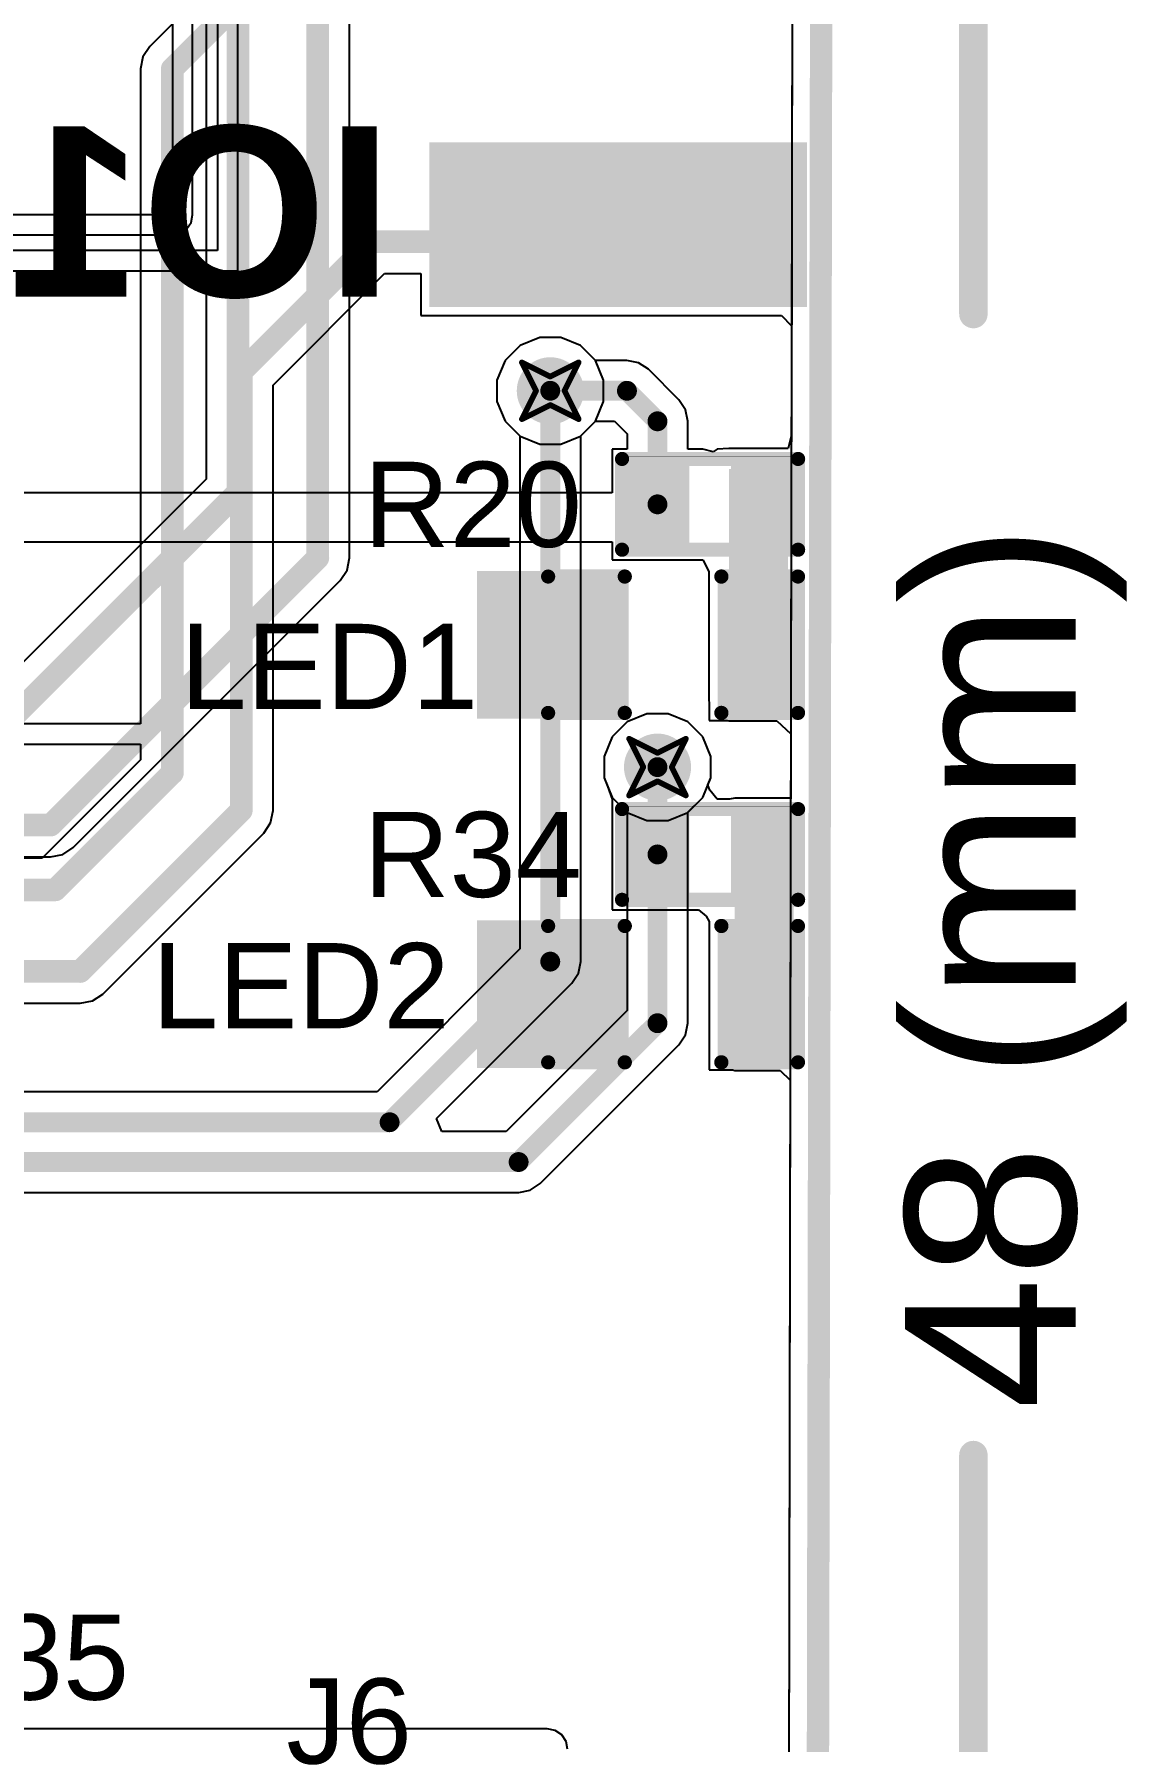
# Model space of a CAD drawing. Header units: inches. Extents: x -3 to 289, y -11 to 89.
# Drawn here: x 118.01 to 127.79, y 8.44 to 23.72 of the extents above; entities that cross this region are included whole.
import ezdxf

# ---------------------------------------------------------------- set-up
doc = ezdxf.new("R2010")
doc.units = ezdxf.units.IN
for name, color, linetype in [('Board Cutout', 216, 'Continuous'), ('Bottom Layer', 5, 'Continuous'), ('Bottom Overlay', 54, 'Continuous'), ('Bottom Paste', 16, 'Continuous'), ('Bottom Solder', 6, 'Continuous'), ('Dimension', 6, 'Continuous'), ('Drill Drawing', 1, 'Continuous'), ('Layer 1', 16, 'Continuous'), ('Layer 2', 76, 'Continuous'), ('Top Layer', 1, 'Continuous'), ('Top Overlay', 2, 'Continuous'), ('Top Paste', 8, 'Continuous'), ('Top Solder', 216, 'Continuous'), ('Via Holes', 16, 'Continuous')]:
    doc.layers.add(name, color=color, linetype=linetype)
doc.styles.add('Arial', font='', dxfattribs={"height": 0.2})
doc.styles.add('Arial_Bold', font='', dxfattribs={"height": 0.2})
doc.styles.get('Arial').set_extended_font_data('Arial')
doc.styles.get('Arial_Bold').set_extended_font_data('Arial', bold=True)

# ---------------------------------------------------------------- blocks, each defined once
blk = doc.blocks.new('R___0402_36')
at = {"layer": 'Top Layer'}
for points in [[(-0.699, -0.318), (-0.699, 0.318), (-0.241, 0.318), (-0.241, -0.318)], [(0.241, -0.318), (0.241, 0.318), (0.699, 0.318), (0.699, -0.318)]]:
    blk.add_hatch(color=1, dxfattribs=at).paths.add_polyline_path(points)
at = {"layer": 'Top Paste'}
for points in [[(-0.699, -0.318), (-0.699, 0.318), (-0.241, 0.318), (-0.241, -0.318)], [(0.241, -0.318), (0.241, 0.318), (0.699, 0.318), (0.699, -0.318)]]:
    blk.add_hatch(color=8, dxfattribs=at).paths.add_polyline_path(points)
at = {"layer": 'Top Solder'}
for points in [[(-0.754, -0.373), (-0.754, 0.373), (-0.186, 0.373), (-0.186, -0.373)], [(0.186, -0.373), (0.186, 0.373), (0.754, 0.373), (0.754, -0.373)]]:
    blk.add_hatch(color=216, dxfattribs=at).paths.add_polyline_path(points)
at = {"layer": 'Top Overlay'}
for points in [[(0.787, 0.406, 0.127, 0.127, 0), (-0.787, 0.406, 0.127, 0.127, 0)], [(-0.787, 0.406, 0.127, 0.127, 0), (-0.787, -0.406, 0.127, 0.127, 0)], [(0.787, 0.406, 0.127, 0.127, 0), (0.787, -0.406, 0.127, 0.127, 0)], [(0.787, -0.406, 0.127, 0.127, 0), (-0.787, -0.406, 0.127, 0.127, 0)], [(0.813, -0.432, 0.00323, 0.00323, 0), (-0.813, -0.432, 0.00323, 0.00323, 0)]]:
    blk.add_lwpolyline(points, format="xyseb", dxfattribs=at)
for points in [[(-0.819, 0.406, 0.0635, 0.0635, 1), (-0.756, 0.406, 0.0635, 0.0635, 1)], [(-0.819, 0.406, 0.0635, 0.0635, 1), (-0.756, 0.406, 0.0635, 0.0635, 1)], [(0.756, 0.406, 0.0635, 0.0635, 1), (0.819, 0.406, 0.0635, 0.0635, 1)], [(0.756, 0.406, 0.0635, 0.0635, 1), (0.819, 0.406, 0.0635, 0.0635, 1)], [(-0.819, -0.406, 0.0635, 0.0635, 1), (-0.756, -0.406, 0.0635, 0.0635, 1)], [(-0.819, -0.406, 0.0635, 0.0635, 1), (-0.756, -0.406, 0.0635, 0.0635, 1)], [(-0.814, -0.432, 0.00161, 0.00161, 1), (-0.812, -0.432, 0.00161, 0.00161, 1)], [(0.756, -0.406, 0.0635, 0.0635, 1), (0.819, -0.406, 0.0635, 0.0635, 1)], [(0.756, -0.406, 0.0635, 0.0635, 1), (0.819, -0.406, 0.0635, 0.0635, 1)], [(0.812, -0.432, 0.00161, 0.00161, 1), (0.814, -0.432, 0.00161, 0.00161, 1)]]:
    blk.add_lwpolyline(points, format="xyseb", close=True, dxfattribs=at)
blk = doc.blocks.new('R___0402_48')
at = {"layer": 'Top Layer'}
for points in [[(-0.699, -0.318), (-0.699, 0.318), (-0.241, 0.318), (-0.241, -0.318)], [(0.241, -0.318), (0.241, 0.318), (0.699, 0.318), (0.699, -0.318)]]:
    blk.add_hatch(color=1, dxfattribs=at).paths.add_polyline_path(points)
at = {"layer": 'Top Paste'}
for points in [[(-0.699, -0.318), (-0.699, 0.318), (-0.241, 0.318), (-0.241, -0.318)], [(0.241, -0.318), (0.241, 0.318), (0.699, 0.318), (0.699, -0.318)]]:
    blk.add_hatch(color=8, dxfattribs=at).paths.add_polyline_path(points)
at = {"layer": 'Top Solder'}
for points in [[(-0.754, -0.373), (-0.754, 0.373), (-0.186, 0.373), (-0.186, -0.373)], [(0.186, -0.373), (0.186, 0.373), (0.754, 0.373), (0.754, -0.373)]]:
    blk.add_hatch(color=216, dxfattribs=at).paths.add_polyline_path(points)
at = {"layer": 'Top Overlay'}
for points in [[(0.787, 0.406, 0.127, 0.127, 0), (-0.787, 0.406, 0.127, 0.127, 0)], [(-0.787, 0.406, 0.127, 0.127, 0), (-0.787, -0.406, 0.127, 0.127, 0)], [(0.787, 0.406, 0.127, 0.127, 0), (0.787, -0.406, 0.127, 0.127, 0)], [(0.787, -0.406, 0.127, 0.127, 0), (-0.787, -0.406, 0.127, 0.127, 0)], [(0.813, -0.432, 0.00323, 0.00323, 0), (-0.813, -0.432, 0.00323, 0.00323, 0)]]:
    blk.add_lwpolyline(points, format="xyseb", dxfattribs=at)
for points in [[(-0.819, 0.406, 0.0635, 0.0635, 1), (-0.756, 0.406, 0.0635, 0.0635, 1)], [(-0.819, 0.406, 0.0635, 0.0635, 1), (-0.756, 0.406, 0.0635, 0.0635, 1)], [(0.756, 0.406, 0.0635, 0.0635, 1), (0.819, 0.406, 0.0635, 0.0635, 1)], [(0.756, 0.406, 0.0635, 0.0635, 1), (0.819, 0.406, 0.0635, 0.0635, 1)], [(-0.819, -0.406, 0.0635, 0.0635, 1), (-0.756, -0.406, 0.0635, 0.0635, 1)], [(-0.819, -0.406, 0.0635, 0.0635, 1), (-0.756, -0.406, 0.0635, 0.0635, 1)], [(-0.814, -0.432, 0.00161, 0.00161, 1), (-0.812, -0.432, 0.00161, 0.00161, 1)], [(0.756, -0.406, 0.0635, 0.0635, 1), (0.819, -0.406, 0.0635, 0.0635, 1)], [(0.756, -0.406, 0.0635, 0.0635, 1), (0.819, -0.406, 0.0635, 0.0635, 1)], [(0.812, -0.432, 0.00161, 0.00161, 1), (0.814, -0.432, 0.00161, 0.00161, 1)]]:
    blk.add_lwpolyline(points, format="xyseb", close=True, dxfattribs=at)
blk = doc.blocks.new('LED_0603_73')
at = {"layer": 'Top Layer'}
for points in [[(-1, 0.5), (-0.5, 0.5), (-0.5, -0.5), (-1, -0.5)], [(0.5, 0.5), (1, 0.5), (1, -0.5), (0.5, -0.5)]]:
    blk.add_hatch(color=1, dxfattribs=at).paths.add_polyline_path(points)
at = {"layer": 'Top Overlay'}
blk.add_hatch(color=2, dxfattribs=at).paths.add_polyline_path([(1.118, -0.66), (1.753, -0.66), (1.753, 0.66), (1.118, 0.66)])
at = {"layer": 'Top Paste'}
for points in [[(-1, 0.5), (-0.5, 0.5), (-0.5, -0.5), (-1, -0.5)], [(0.5, 0.5), (1, 0.5), (1, -0.5), (0.5, -0.5)]]:
    blk.add_hatch(color=8, dxfattribs=at).paths.add_polyline_path(points)
at = {"layer": 'Top Solder'}
for points in [[(-1.102, 0.602), (-0.398, 0.602), (-0.398, -0.602), (-1.102, -0.602)], [(0.398, 0.602), (1.102, 0.602), (1.102, -0.602), (0.398, -0.602)]]:
    blk.add_hatch(color=216, dxfattribs=at).paths.add_polyline_path(points)
at = {"layer": 'Top Overlay'}
for points in [[(-1.118, 0.61, 0.127, 0.127, 0), (-1.118, -0.61, 0.127, 0.127, 0)], [(-0.432, 0.61, 0.127, 0.127, 0), (-1.118, 0.61, 0.127, 0.127, 0)], [(1.118, 0.61, 0.127, 0.127, 0), (0.432, 0.61, 0.127, 0.127, 0)], [(1.118, 0.61, 0.127, 0.127, 0), (1.118, -0.61, 0.127, 0.127, 0)], [(-0.432, -0.61, 0.127, 0.127, 0), (-1.118, -0.61, 0.127, 0.127, 0)], [(1.118, -0.61, 0.127, 0.127, 0), (0.432, -0.61, 0.127, 0.127, 0)]]:
    blk.add_lwpolyline(points, format="xyseb", dxfattribs=at)
for points in [[(-1.149, 0.61, 0.0635, 0.0635, 1), (-1.086, 0.61, 0.0635, 0.0635, 1)], [(-1.149, 0.61, 0.0635, 0.0635, 1), (-1.086, 0.61, 0.0635, 0.0635, 1)], [(-0.464, 0.61, 0.0635, 0.0635, 1), (-0.4, 0.61, 0.0635, 0.0635, 1)], [(0.4, 0.61, 0.0635, 0.0635, 1), (0.464, 0.61, 0.0635, 0.0635, 1)], [(1.086, 0.61, 0.0635, 0.0635, 1), (1.149, 0.61, 0.0635, 0.0635, 1)], [(1.086, 0.61, 0.0635, 0.0635, 1), (1.149, 0.61, 0.0635, 0.0635, 1)], [(-1.149, -0.61, 0.0635, 0.0635, 1), (-1.086, -0.61, 0.0635, 0.0635, 1)], [(-1.149, -0.61, 0.0635, 0.0635, 1), (-1.086, -0.61, 0.0635, 0.0635, 1)], [(-0.464, -0.61, 0.0635, 0.0635, 1), (-0.4, -0.61, 0.0635, 0.0635, 1)], [(0.4, -0.61, 0.0635, 0.0635, 1), (0.464, -0.61, 0.0635, 0.0635, 1)], [(1.086, -0.61, 0.0635, 0.0635, 1), (1.149, -0.61, 0.0635, 0.0635, 1)], [(1.086, -0.61, 0.0635, 0.0635, 1), (1.149, -0.61, 0.0635, 0.0635, 1)]]:
    blk.add_lwpolyline(points, format="xyseb", close=True, dxfattribs=at)
blk = doc.blocks.new('LED_0603_74')
at = {"layer": 'Top Layer'}
for points in [[(-1, 0.5), (-0.5, 0.5), (-0.5, -0.5), (-1, -0.5)], [(0.5, 0.5), (1, 0.5), (1, -0.5), (0.5, -0.5)]]:
    blk.add_hatch(color=1, dxfattribs=at).paths.add_polyline_path(points)
at = {"layer": 'Top Overlay'}
blk.add_hatch(color=2, dxfattribs=at).paths.add_polyline_path([(1.118, -0.66), (1.753, -0.66), (1.753, 0.66), (1.118, 0.66)])
at = {"layer": 'Top Paste'}
for points in [[(-1, 0.5), (-0.5, 0.5), (-0.5, -0.5), (-1, -0.5)], [(0.5, 0.5), (1, 0.5), (1, -0.5), (0.5, -0.5)]]:
    blk.add_hatch(color=8, dxfattribs=at).paths.add_polyline_path(points)
at = {"layer": 'Top Solder'}
for points in [[(-1.102, 0.602), (-0.398, 0.602), (-0.398, -0.602), (-1.102, -0.602)], [(0.398, 0.602), (1.102, 0.602), (1.102, -0.602), (0.398, -0.602)]]:
    blk.add_hatch(color=216, dxfattribs=at).paths.add_polyline_path(points)
at = {"layer": 'Top Overlay'}
for points in [[(-1.118, 0.61, 0.127, 0.127, 0), (-1.118, -0.61, 0.127, 0.127, 0)], [(-0.432, 0.61, 0.127, 0.127, 0), (-1.118, 0.61, 0.127, 0.127, 0)], [(1.118, 0.61, 0.127, 0.127, 0), (0.432, 0.61, 0.127, 0.127, 0)], [(1.118, 0.61, 0.127, 0.127, 0), (1.118, -0.61, 0.127, 0.127, 0)], [(-0.432, -0.61, 0.127, 0.127, 0), (-1.118, -0.61, 0.127, 0.127, 0)], [(1.118, -0.61, 0.127, 0.127, 0), (0.432, -0.61, 0.127, 0.127, 0)]]:
    blk.add_lwpolyline(points, format="xyseb", dxfattribs=at)
for points in [[(-1.149, 0.61, 0.0635, 0.0635, 1), (-1.086, 0.61, 0.0635, 0.0635, 1)], [(-1.149, 0.61, 0.0635, 0.0635, 1), (-1.086, 0.61, 0.0635, 0.0635, 1)], [(-0.464, 0.61, 0.0635, 0.0635, 1), (-0.4, 0.61, 0.0635, 0.0635, 1)], [(0.4, 0.61, 0.0635, 0.0635, 1), (0.464, 0.61, 0.0635, 0.0635, 1)], [(1.086, 0.61, 0.0635, 0.0635, 1), (1.149, 0.61, 0.0635, 0.0635, 1)], [(1.086, 0.61, 0.0635, 0.0635, 1), (1.149, 0.61, 0.0635, 0.0635, 1)], [(-1.149, -0.61, 0.0635, 0.0635, 1), (-1.086, -0.61, 0.0635, 0.0635, 1)], [(-1.149, -0.61, 0.0635, 0.0635, 1), (-1.086, -0.61, 0.0635, 0.0635, 1)], [(-0.464, -0.61, 0.0635, 0.0635, 1), (-0.4, -0.61, 0.0635, 0.0635, 1)], [(0.4, -0.61, 0.0635, 0.0635, 1), (0.464, -0.61, 0.0635, 0.0635, 1)], [(1.086, -0.61, 0.0635, 0.0635, 1), (1.149, -0.61, 0.0635, 0.0635, 1)], [(1.086, -0.61, 0.0635, 0.0635, 1), (1.149, -0.61, 0.0635, 0.0635, 1)]]:
    blk.add_lwpolyline(points, format="xyseb", close=True, dxfattribs=at)
blk = doc.blocks.new('TSM_106_X_SH_BOARDEDGE_B_88')
at = {"layer": 'Bottom Layer'}
for points in [[(-6.985, 1.5875), (-5.715, 1.5875), (-5.715, -1.5875), (-6.985, -1.5875)], [(-4.445, 1.5875), (-3.175, 1.5875), (-3.175, -1.5875), (-4.445, -1.5875)], [(-1.905, 1.5875), (-0.635, 1.5875), (-0.635, -1.5875), (-1.905, -1.5875)], [(0.635, 1.5875), (1.905, 1.5875), (1.905, -1.5875), (0.635, -1.5875)], [(3.175, 1.5875), (4.445, 1.5875), (4.445, -1.5875), (3.175, -1.5875)], [(5.715, 1.5875), (6.985, 1.5875), (6.985, -1.5875), (5.715, -1.5875)]]:
    blk.add_hatch(color=5, dxfattribs=at).paths.add_polyline_path(points)
at = {"layer": 'Bottom Paste'}
for points in [[(-6.985, 1.5875), (-5.715, 1.5875), (-5.715, -1.5875), (-6.985, -1.5875)], [(-4.445, 1.5875), (-3.175, 1.5875), (-3.175, -1.5875), (-4.445, -1.5875)], [(-1.905, 1.5875), (-0.635, 1.5875), (-0.635, -1.5875), (-1.905, -1.5875)], [(0.635, 1.5875), (1.905, 1.5875), (1.905, -1.5875), (0.635, -1.5875)], [(3.175, 1.5875), (4.445, 1.5875), (4.445, -1.5875), (3.175, -1.5875)], [(5.715, 1.5875), (6.985, 1.5875), (6.985, -1.5875), (5.715, -1.5875)]]:
    blk.add_hatch(color=16, dxfattribs=at).paths.add_polyline_path(points)
at = {"layer": 'Bottom Solder'}
for points in [[(-7.0866, 1.6891), (-5.6134, 1.6891), (-5.6134, -1.6891), (-7.0866, -1.6891)], [(-4.5466, 1.6891), (-3.0734, 1.6891), (-3.0734, -1.6891), (-4.5466, -1.6891)], [(-2.0066, 1.6891), (-0.5334, 1.6891), (-0.5334, -1.6891), (-2.0066, -1.6891)], [(0.5334, 1.6891), (2.0066, 1.6891), (2.0066, -1.6891), (0.5334, -1.6891)], [(3.0734, 1.6891), (4.5466, 1.6891), (4.5466, -1.6891), (3.0734, -1.6891)], [(5.6134, 1.6891), (7.0866, 1.6891), (7.0866, -1.6891), (5.6134, -1.6891)]]:
    blk.add_hatch(color=6, dxfattribs=at).paths.add_polyline_path(points)

msp = doc.modelspace()

# ---------------------------------------------------------------- hatches: boundary and pattern name
at = {"layer": 'Bottom Layer'}
h = msp.add_hatch(color=5, dxfattribs=at)
edge = h.paths.add_edge_path()
edge.add_arc((122.629, 20.531), 0.3, 0, 360)
h = msp.add_hatch(color=5, dxfattribs=at)
edge = h.paths.add_edge_path()
edge.add_arc((123.588, 17.164), 0.3, 0, 360)
at = {"layer": 'Layer 1'}
h = msp.add_hatch(color=16, dxfattribs=at)
edge = h.paths.add_edge_path()
edge.add_arc((122.629, 20.531), 0.3, 0, 360)
h = msp.add_hatch(color=16, dxfattribs=at)
edge = h.paths.add_edge_path()
edge.add_arc((123.588, 17.164), 0.3, 0, 360)
at = {"layer": 'Layer 2'}
h = msp.add_hatch(color=76, dxfattribs=at)
edge = h.paths.add_edge_path()
edge.add_arc((122.629, 20.531), 0.3, 0, 360)
h = msp.add_hatch(color=76, dxfattribs=at)
edge = h.paths.add_edge_path()
edge.add_arc((123.588, 17.164), 0.3, 0, 360)
at = {"layer": 'Top Layer'}
h = msp.add_hatch(color=1, dxfattribs=at)
edge = h.paths.add_edge_path()
edge.add_arc((122.629, 20.531), 0.3, 0, 360)
for points in [[(124.227, 17.759), (124.756, 17.759), (124.756, 19.832), (124.227, 19.832)], [(124.278, 14.633), (124.806, 14.633), (124.806, 16.706), (124.278, 16.706)]]:
    msp.add_hatch(color=1, dxfattribs=at).paths.add_polyline_path(points)
h = msp.add_hatch(color=1, dxfattribs=at)
edge = h.paths.add_edge_path()
edge.add_arc((123.588, 17.164), 0.3, 0, 360)
at = {"layer": 'Via Holes'}
h = msp.add_hatch(color=7, dxfattribs=at)
edge = h.paths.add_edge_path()
edge.add_arc((122.629, 20.531), 0.15, 0, 360)
h = msp.add_hatch(color=7, dxfattribs=at)
edge = h.paths.add_edge_path()
edge.add_arc((123.588, 17.164), 0.15, 0, 360)

# ---------------------------------------------------------------- linework, layer by layer
at = {"layer": 'Board Cutout'}
msp.add_lwpolyline([(124.998, -5.53, 0.2, 0.2, 0), (125.078, 38.57, 0.2, 0.2, 0)], format="xyseb", dxfattribs=at)
at = {"layer": 'Bottom Layer'}
for p, q in [((120.192, 24.758), (119.047, 23.612)), ((119.047, 23.612), (118.985, 23.52)), ((118.985, 23.52), (118.963, 23.411)), ((118.963, 23.411), (118.963, 23.411)), ((118.963, 23.411), (118.963, 17.551)), ((120.149, 20.582), (121.146, 21.579)), ((121.146, 21.579), (121.472, 21.579)), ((121.472, 21.579), (121.472, 21.203)), ((121.472, 21.203), (124.697, 21.203)), ((124.697, 21.203), (124.787, 21.113)), ((124.787, 21.113), (124.739, -5.528)), ((122.358, 20.936), (122.224, 20.802)), ((122.534, 21.009), (122.358, 20.936)), ((122.724, 21.009), (122.534, 21.009)), ((122.899, 20.936), (122.724, 21.009)), ((123.034, 20.802), (122.899, 20.936)), ((122.224, 20.802), (122.151, 20.626)), ((123.106, 20.626), (123.034, 20.802)), ((122.151, 20.626), (122.151, 20.436)), ((123.106, 20.436), (123.106, 20.626)), ((120.149, 16.776), (120.149, 20.582)), ((122.151, 20.436), (122.224, 20.26)), ((123.034, 20.26), (123.106, 20.436)), ((122.224, 20.26), (122.357, 20.127)), ((122.901, 20.127), (123.034, 20.26)), ((122.357, 20.127), (122.357, 15.537)), ((122.901, 15.424), (122.901, 20.127)), ((123.493, 17.642), (123.317, 17.569)), ((123.683, 17.642), (123.493, 17.642)), ((123.858, 17.569), (123.683, 17.642)), ((118.963, 17.551), (114.52, 17.551)), ((123.183, 17.434), (123.11, 17.259)), ((123.317, 17.569), (123.183, 17.434)), ((123.993, 17.434), (123.858, 17.569)), ((124.066, 17.259), (123.993, 17.434)), ((114.573, 17.37), (118.963, 17.37)), ((118.963, 17.37), (118.963, 17.23)), ((118.963, 17.23), (118.084, 16.351)), ((123.11, 17.259), (123.11, 17.069)), ((124.066, 17.069), (124.066, 17.259)), ((123.11, 17.069), (123.183, 16.893)), ((123.993, 16.893), (124.066, 17.069)), ((123.183, 16.893), (123.316, 16.76)), ((123.86, 16.76), (123.993, 16.893)), ((120.065, 16.574), (120.127, 16.667)), ((120.127, 16.667), (120.149, 16.776)), ((120.149, 16.776), (120.149, 16.776)), ((123.316, 16.76), (123.316, 14.986)), ((123.86, 14.873), (123.86, 16.76)), ((118.626, 15.134), (120.065, 16.574)), ((120.065, 16.574), (120.065, 16.574)), ((118.084, 16.351), (114.617, 16.351)), ((122.357, 15.537), (121.079, 14.259)), ((122.821, 15.232), (122.88, 15.32)), ((122.88, 15.32), (122.901, 15.424)), ((122.901, 15.424), (122.901, 15.424)), ((118.533, 15.073), (118.626, 15.134)), ((121.61, 14.021), (122.821, 15.232)), ((114.646, 15.051), (118.424, 15.051)), ((118.424, 15.051), (118.533, 15.073)), ((118.424, 15.051), (118.424, 15.051)), ((123.316, 14.986), (122.233, 13.903)), ((123.839, 14.769), (123.86, 14.873)), ((122.538, 13.439), (123.78, 14.681)), ((123.78, 14.681), (123.839, 14.769)), ((121.079, 14.259), (107.071, 14.259)), ((121.658, 13.903), (121.61, 14.021)), ((122.233, 13.903), (121.658, 13.903)), ((106.097, 13.359), (122.346, 13.359)), ((122.346, 13.359), (122.45, 13.38)), ((122.45, 13.38), (122.538, 13.439))]:
    msp.add_line(p, q, dxfattribs=at)
for points in [[(119.248, 23.411, 0.203, 0.203, 0), (120.393, 24.556, 0.203, 0.203, 0)], [(119.248, 17.112, 0.203, 0.203, 0), (119.248, 23.411, 0.203, 0.203, 0)], [(123.237, 21.864, 0.203, 0.203, 0), (123.237, 22.016, 0.203, 0.203, 0)], [(119.864, 20.7, 0.203, 0.203, 0), (121.028, 21.864, 0.203, 0.203, 0)], [(121.028, 21.864, 0.203, 0.203, 0), (123.237, 21.864, 0.203, 0.203, 0)], [(119.864, 16.776, 0.203, 0.203, 0), (119.864, 20.7, 0.203, 0.203, 0)], [(122.629, 15.424, 0.178, 0.178, 0), (122.629, 20.531, 0.178, 0.178, 0)], [(118.202, 16.066, 0.203, 0.203, 0), (119.248, 17.112, 0.203, 0.203, 0)], [(123.588, 14.873, 0.178, 0.178, 0), (123.588, 17.164, 0.178, 0.178, 0)], [(118.424, 15.336, 0.203, 0.203, 0), (119.864, 16.776, 0.203, 0.203, 0)], [(114.227, 16.066, 0.203, 0.203, 0), (118.202, 16.066, 0.203, 0.203, 0)], [(114.274, 15.336, 0.203, 0.203, 0), (118.424, 15.336, 0.203, 0.203, 0)], [(121.192, 13.987, 0.178, 0.178, 0), (122.629, 15.424, 0.178, 0.178, 0)], [(122.346, 13.631, 0.178, 0.178, 0), (123.588, 14.873, 0.178, 0.178, 0)], [(106.958, 13.987, 0.178, 0.178, 0), (121.192, 13.987, 0.178, 0.178, 0)], [(106.097, 13.631, 0.178, 0.178, 0), (122.346, 13.631, 0.178, 0.178, 0)]]:
    msp.add_lwpolyline(points, format="xyseb", dxfattribs=at)
for points in [[(119.197, 23.411, 0.102, 0.102, 1), (119.299, 23.411, 0.102, 0.102, 1)], [(119.197, 23.411, 0.102, 0.102, 1), (119.299, 23.411, 0.102, 0.102, 1)], [(123.187, 22.016, 0.102, 0.102, 1), (123.288, 22.016, 0.102, 0.102, 1)], [(120.977, 21.864, 0.102, 0.102, 1), (121.078, 21.864, 0.102, 0.102, 1)], [(120.977, 21.864, 0.102, 0.102, 1), (121.078, 21.864, 0.102, 0.102, 1)], [(123.187, 21.864, 0.102, 0.102, 1), (123.288, 21.864, 0.102, 0.102, 1)], [(123.187, 21.864, 0.102, 0.102, 1), (123.288, 21.864, 0.102, 0.102, 1)], [(119.813, 20.7, 0.102, 0.102, 1), (119.915, 20.7, 0.102, 0.102, 1)], [(119.813, 20.7, 0.102, 0.102, 1), (119.915, 20.7, 0.102, 0.102, 1)], [(122.584, 20.531, 0.0889, 0.0889, 1), (122.673, 20.531, 0.0889, 0.0889, 1)], [(119.197, 17.112, 0.102, 0.102, 1), (119.299, 17.112, 0.102, 0.102, 1)], [(119.197, 17.112, 0.102, 0.102, 1), (119.299, 17.112, 0.102, 0.102, 1)], [(123.543, 17.164, 0.0889, 0.0889, 1), (123.632, 17.164, 0.0889, 0.0889, 1)], [(119.813, 16.776, 0.102, 0.102, 1), (119.915, 16.776, 0.102, 0.102, 1)], [(119.813, 16.776, 0.102, 0.102, 1), (119.915, 16.776, 0.102, 0.102, 1)], [(118.151, 16.066, 0.102, 0.102, 1), (118.252, 16.066, 0.102, 0.102, 1)], [(118.151, 16.066, 0.102, 0.102, 1), (118.252, 16.066, 0.102, 0.102, 1)], [(118.373, 15.336, 0.102, 0.102, 1), (118.475, 15.336, 0.102, 0.102, 1)], [(118.373, 15.336, 0.102, 0.102, 1), (118.475, 15.336, 0.102, 0.102, 1)], [(122.584, 15.424, 0.0889, 0.0889, 1), (122.673, 15.424, 0.0889, 0.0889, 1)], [(122.584, 15.424, 0.0889, 0.0889, 1), (122.673, 15.424, 0.0889, 0.0889, 1)], [(123.543, 14.873, 0.0889, 0.0889, 1), (123.632, 14.873, 0.0889, 0.0889, 1)], [(123.543, 14.873, 0.0889, 0.0889, 1), (123.632, 14.873, 0.0889, 0.0889, 1)], [(121.147, 13.987, 0.0889, 0.0889, 1), (121.236, 13.987, 0.0889, 0.0889, 1)], [(121.147, 13.987, 0.0889, 0.0889, 1), (121.236, 13.987, 0.0889, 0.0889, 1)], [(122.301, 13.631, 0.0889, 0.0889, 1), (122.39, 13.631, 0.0889, 0.0889, 1)], [(122.301, 13.631, 0.0889, 0.0889, 1), (122.39, 13.631, 0.0889, 0.0889, 1)]]:
    msp.add_lwpolyline(points, format="xyseb", close=True, dxfattribs=at)
at = {"layer": 'Dimension'}
for points in [[(126.413, 21.217, 0.254, 0.254, 0), (126.413, 40.52, 0.254, 0.254, 0)], [(126.413, -7.48, 0.254, 0.254, 0), (126.413, 11.01, 0.254, 0.254, 0)]]:
    msp.add_lwpolyline(points, format="xyseb", dxfattribs=at)
for points in [[(126.35, 21.217, 0.127, 0.127, 1), (126.477, 21.217, 0.127, 0.127, 1)], [(126.35, 11.01, 0.127, 0.127, 1), (126.477, 11.01, 0.127, 0.127, 1)]]:
    msp.add_lwpolyline(points, format="xyseb", close=True, dxfattribs=at)
at = {"layer": 'Drill Drawing'}
for points in [[(122.375, 20.785, 0.0508, 0.0508, 0), (122.629, 20.658, 0.0508, 0.0508, 0)], [(122.375, 20.785, 0.0508, 0.0508, 0), (122.502, 20.531, 0.0508, 0.0508, 0)], [(122.629, 20.658, 0.0508, 0.0508, 0), (122.883, 20.785, 0.0508, 0.0508, 0)], [(122.756, 20.531, 0.0508, 0.0508, 0), (122.883, 20.785, 0.0508, 0.0508, 0)], [(122.375, 20.277, 0.0508, 0.0508, 0), (122.502, 20.531, 0.0508, 0.0508, 0)], [(122.756, 20.531, 0.0508, 0.0508, 0), (122.883, 20.277, 0.0508, 0.0508, 0)], [(122.375, 20.277, 0.0508, 0.0508, 0), (122.629, 20.404, 0.0508, 0.0508, 0)], [(122.629, 20.404, 0.0508, 0.0508, 0), (122.883, 20.277, 0.0508, 0.0508, 0)], [(123.334, 17.418, 0.0508, 0.0508, 0), (123.588, 17.291, 0.0508, 0.0508, 0)], [(123.334, 17.418, 0.0508, 0.0508, 0), (123.461, 17.164, 0.0508, 0.0508, 0)], [(123.588, 17.291, 0.0508, 0.0508, 0), (123.842, 17.418, 0.0508, 0.0508, 0)], [(123.715, 17.164, 0.0508, 0.0508, 0), (123.842, 17.418, 0.0508, 0.0508, 0)], [(123.334, 16.91, 0.0508, 0.0508, 0), (123.461, 17.164, 0.0508, 0.0508, 0)], [(123.715, 17.164, 0.0508, 0.0508, 0), (123.842, 16.91, 0.0508, 0.0508, 0)], [(123.334, 16.91, 0.0508, 0.0508, 0), (123.588, 17.037, 0.0508, 0.0508, 0)], [(123.588, 17.037, 0.0508, 0.0508, 0), (123.842, 16.91, 0.0508, 0.0508, 0)]]:
    msp.add_lwpolyline(points, format="xyseb", dxfattribs=at)
for points in [[(122.362, 20.785, 0.0254, 0.0254, 1), (122.387, 20.785, 0.0254, 0.0254, 1)], [(122.362, 20.785, 0.0254, 0.0254, 1), (122.387, 20.785, 0.0254, 0.0254, 1)], [(122.87, 20.785, 0.0254, 0.0254, 1), (122.895, 20.785, 0.0254, 0.0254, 1)], [(122.87, 20.785, 0.0254, 0.0254, 1), (122.895, 20.785, 0.0254, 0.0254, 1)], [(122.616, 20.658, 0.0254, 0.0254, 1), (122.641, 20.658, 0.0254, 0.0254, 1)], [(122.616, 20.658, 0.0254, 0.0254, 1), (122.641, 20.658, 0.0254, 0.0254, 1)], [(122.489, 20.531, 0.0254, 0.0254, 1), (122.514, 20.531, 0.0254, 0.0254, 1)], [(122.489, 20.531, 0.0254, 0.0254, 1), (122.514, 20.531, 0.0254, 0.0254, 1)], [(122.743, 20.531, 0.0254, 0.0254, 1), (122.768, 20.531, 0.0254, 0.0254, 1)], [(122.743, 20.531, 0.0254, 0.0254, 1), (122.768, 20.531, 0.0254, 0.0254, 1)], [(122.616, 20.404, 0.0254, 0.0254, 1), (122.641, 20.404, 0.0254, 0.0254, 1)], [(122.616, 20.404, 0.0254, 0.0254, 1), (122.641, 20.404, 0.0254, 0.0254, 1)], [(122.362, 20.277, 0.0254, 0.0254, 1), (122.387, 20.277, 0.0254, 0.0254, 1)], [(122.362, 20.277, 0.0254, 0.0254, 1), (122.387, 20.277, 0.0254, 0.0254, 1)], [(122.87, 20.277, 0.0254, 0.0254, 1), (122.895, 20.277, 0.0254, 0.0254, 1)], [(122.87, 20.277, 0.0254, 0.0254, 1), (122.895, 20.277, 0.0254, 0.0254, 1)], [(123.321, 17.418, 0.0254, 0.0254, 1), (123.346, 17.418, 0.0254, 0.0254, 1)], [(123.321, 17.418, 0.0254, 0.0254, 1), (123.346, 17.418, 0.0254, 0.0254, 1)], [(123.829, 17.418, 0.0254, 0.0254, 1), (123.854, 17.418, 0.0254, 0.0254, 1)], [(123.829, 17.418, 0.0254, 0.0254, 1), (123.854, 17.418, 0.0254, 0.0254, 1)], [(123.575, 17.291, 0.0254, 0.0254, 1), (123.6, 17.291, 0.0254, 0.0254, 1)], [(123.575, 17.291, 0.0254, 0.0254, 1), (123.6, 17.291, 0.0254, 0.0254, 1)], [(123.448, 17.164, 0.0254, 0.0254, 1), (123.473, 17.164, 0.0254, 0.0254, 1)], [(123.448, 17.164, 0.0254, 0.0254, 1), (123.473, 17.164, 0.0254, 0.0254, 1)], [(123.702, 17.164, 0.0254, 0.0254, 1), (123.727, 17.164, 0.0254, 0.0254, 1)], [(123.702, 17.164, 0.0254, 0.0254, 1), (123.727, 17.164, 0.0254, 0.0254, 1)], [(123.575, 17.037, 0.0254, 0.0254, 1), (123.6, 17.037, 0.0254, 0.0254, 1)], [(123.575, 17.037, 0.0254, 0.0254, 1), (123.6, 17.037, 0.0254, 0.0254, 1)], [(123.321, 16.91, 0.0254, 0.0254, 1), (123.346, 16.91, 0.0254, 0.0254, 1)], [(123.321, 16.91, 0.0254, 0.0254, 1), (123.346, 16.91, 0.0254, 0.0254, 1)], [(123.829, 16.91, 0.0254, 0.0254, 1), (123.854, 16.91, 0.0254, 0.0254, 1)], [(123.829, 16.91, 0.0254, 0.0254, 1), (123.854, 16.91, 0.0254, 0.0254, 1)]]:
    msp.add_lwpolyline(points, format="xyseb", close=True, dxfattribs=at)
at = {"layer": 'Layer 1'}
for p, q in [((124.814, 35.73), (124.739, -5.528)), ((120.834, 19.036), (120.834, 32.739)), ((119.55, 30.478), (119.55, 19.74)), ((122.358, 20.936), (122.224, 20.802)), ((122.534, 21.009), (122.358, 20.936)), ((122.724, 21.009), (122.534, 21.009)), ((122.899, 20.936), (122.724, 21.009)), ((123.034, 20.802), (122.899, 20.936)), ((122.224, 20.802), (122.151, 20.626)), ((123.106, 20.626), (123.034, 20.802)), ((122.151, 20.626), (122.151, 20.436)), ((123.106, 20.436), (123.106, 20.626)), ((122.151, 20.436), (122.224, 20.26)), ((123.034, 20.26), (123.106, 20.436)), ((122.224, 20.26), (122.358, 20.126)), ((122.899, 20.126), (123.034, 20.26)), ((122.358, 20.126), (122.534, 20.053)), ((122.534, 20.053), (122.724, 20.053)), ((122.724, 20.053), (122.899, 20.126)), ((119.55, 19.74), (117.423, 17.614)), ((120.812, 18.927), (120.834, 19.036)), ((120.834, 19.036), (120.834, 19.036)), ((118.36, 16.444), (120.75, 18.834)), ((120.75, 18.834), (120.812, 18.927)), ((120.75, 18.834), (120.75, 18.834)), ((123.493, 17.642), (123.317, 17.569)), ((123.683, 17.642), (123.493, 17.642)), ((123.858, 17.569), (123.683, 17.642)), ((123.183, 17.434), (123.11, 17.259)), ((123.317, 17.569), (123.183, 17.434)), ((123.993, 17.434), (123.858, 17.569)), ((124.066, 17.259), (123.993, 17.434)), ((123.11, 17.259), (123.11, 17.069)), ((124.066, 17.069), (124.066, 17.259)), ((123.11, 17.069), (123.183, 16.893)), ((123.993, 16.893), (124.066, 17.069)), ((123.183, 16.893), (123.317, 16.759)), ((123.858, 16.759), (123.993, 16.893)), ((123.317, 16.759), (123.493, 16.686)), ((123.493, 16.686), (123.683, 16.686)), ((123.683, 16.686), (123.858, 16.759)), ((114.759, 16.36), (118.159, 16.36)), ((118.159, 16.36), (118.268, 16.382)), ((118.159, 16.36), (118.159, 16.36)), ((118.268, 16.382), (118.36, 16.444))]:
    msp.add_line(p, q, dxfattribs=at)
for points in [[(120.549, 19.036, 0.203, 0.203, 0), (120.549, 33.129, 0.203, 0.203, 0)], [(119.835, 19.622, 0.203, 0.203, 0), (119.835, 30.869, 0.203, 0.203, 0)], [(117.541, 17.329, 0.203, 0.203, 0), (119.835, 19.622, 0.203, 0.203, 0)], [(118.159, 16.645, 0.203, 0.203, 0), (120.549, 19.036, 0.203, 0.203, 0)], [(109.218, 16.645, 0.203, 0.203, 0), (118.159, 16.645, 0.203, 0.203, 0)]]:
    msp.add_lwpolyline(points, format="xyseb", dxfattribs=at)
for points in [[(119.784, 19.622, 0.102, 0.102, 1), (119.885, 19.622, 0.102, 0.102, 1)], [(119.784, 19.622, 0.102, 0.102, 1), (119.885, 19.622, 0.102, 0.102, 1)], [(120.498, 19.036, 0.102, 0.102, 1), (120.6, 19.036, 0.102, 0.102, 1)], [(120.498, 19.036, 0.102, 0.102, 1), (120.6, 19.036, 0.102, 0.102, 1)], [(118.108, 16.645, 0.102, 0.102, 1), (118.209, 16.645, 0.102, 0.102, 1)], [(118.108, 16.645, 0.102, 0.102, 1), (118.209, 16.645, 0.102, 0.102, 1)]]:
    msp.add_lwpolyline(points, format="xyseb", close=True, dxfattribs=at)
at = {"layer": 'Layer 2'}
for p, q in [((124.808, 32.944), (124.739, -5.528)), ((119.248, 32.367), (119.248, 22.106)), ((119.429, 22.106), (119.429, 30.419)), ((119.653, 30.391), (119.653, 21.786)), ((119.835, 21.605), (119.835, 30.391)), ((119.248, 22.106), (109.628, 22.106)), ((119.376, 21.978), (119.416, 22.036)), ((119.416, 22.036), (119.429, 22.106)), ((109.669, 21.925), (119.248, 21.925)), ((119.248, 21.925), (119.317, 21.938)), ((119.317, 21.938), (119.376, 21.978)), ((119.653, 21.786), (117.084, 21.786)), ((117.084, 21.605), (119.835, 21.605)), ((122.358, 20.936), (122.224, 20.802)), ((122.534, 21.009), (122.358, 20.936)), ((122.724, 21.009), (122.534, 21.009)), ((122.899, 20.936), (122.724, 21.009)), ((123.034, 20.802), (122.899, 20.936)), ((122.224, 20.802), (122.151, 20.626)), ((123.106, 20.626), (123.034, 20.802)), ((122.151, 20.626), (122.151, 20.436)), ((123.106, 20.436), (123.106, 20.626)), ((122.151, 20.436), (122.224, 20.26)), ((123.034, 20.26), (123.106, 20.436)), ((122.224, 20.26), (122.358, 20.126)), ((122.899, 20.126), (123.034, 20.26)), ((122.358, 20.126), (122.534, 20.053)), ((122.534, 20.053), (122.724, 20.053)), ((122.724, 20.053), (122.899, 20.126)), ((123.493, 17.642), (123.317, 17.569)), ((123.683, 17.642), (123.493, 17.642)), ((123.858, 17.569), (123.683, 17.642)), ((123.183, 17.434), (123.11, 17.259)), ((123.317, 17.569), (123.183, 17.434)), ((123.993, 17.434), (123.858, 17.569)), ((124.066, 17.259), (123.993, 17.434)), ((123.11, 17.259), (123.11, 17.069)), ((124.066, 17.069), (124.066, 17.259)), ((123.11, 17.069), (123.183, 16.893)), ((123.993, 16.893), (124.066, 17.069)), ((123.183, 16.893), (123.317, 16.759)), ((123.858, 16.759), (123.993, 16.893)), ((123.317, 16.759), (123.493, 16.686)), ((123.493, 16.686), (123.683, 16.686)), ((123.683, 16.686), (123.858, 16.759))]:
    msp.add_line(p, q, dxfattribs=at)
at = {"layer": 'Top Layer'}
for p, q in [((124.808, 32.944), (124.785, 20.137)), ((122.358, 20.936), (122.224, 20.802)), ((122.534, 21.009), (122.358, 20.936)), ((122.724, 21.009), (122.534, 21.009)), ((122.899, 20.936), (122.724, 21.009)), ((123.032, 20.803), (122.899, 20.936)), ((122.224, 20.802), (122.151, 20.626)), ((123.314, 20.803), (123.032, 20.803)), ((123.418, 20.782), (123.314, 20.803)), ((123.507, 20.723), (123.418, 20.782)), ((122.151, 20.626), (122.151, 20.436)), ((123.78, 20.45), (123.507, 20.723)), ((122.151, 20.436), (122.224, 20.26)), ((123.839, 20.362), (123.78, 20.45)), ((123.86, 20.258), (123.839, 20.362)), ((122.224, 20.26), (122.358, 20.126)), ((122.899, 20.126), (123.032, 20.259)), ((123.032, 20.259), (123.202, 20.259)), ((123.202, 20.259), (123.316, 20.145)), ((123.86, 20.01), (123.86, 20.258)), ((122.358, 20.126), (122.534, 20.053)), ((122.534, 20.053), (122.724, 20.053)), ((122.724, 20.053), (122.899, 20.126)), ((123.316, 20.145), (123.316, 20.01)), ((124.785, 20.137), (124.756, 20.014)), ((123.316, 20.01), (123.181, 20.01)), ((123.181, 20.01), (123.181, 19.617)), ((123.994, 20.01), (123.86, 20.01)), ((124.087, 19.985), (123.994, 20.01)), ((123.994, 20.01), (123.994, 20.01)), ((124.121, 20.01), (124.087, 19.985)), ((124.227, 20.014), (124.121, 20.01)), ((124.121, 20.01), (124.121, 20.01)), ((124.756, 20.014), (124.227, 20.014)), ((123.181, 19.617), (110.365, 19.617)), ((108.565, 19.179), (123.181, 19.179)), ((123.181, 19.179), (123.181, 19.02)), ((123.181, 19.02), (123.994, 19.02)), ((123.994, 19.02), (124.046, 18.914)), ((124.046, 18.914), (124.046, 17.759)), ((124.046, 17.759), (124.05, 17.742)), ((124.05, 17.742), (124.05, 17.581)), ((123.493, 17.642), (123.317, 17.569)), ((123.683, 17.642), (123.493, 17.642)), ((123.858, 17.569), (123.683, 17.642)), ((124.05, 17.581), (124.21, 17.581)), ((124.21, 17.581), (124.227, 17.578)), ((124.227, 17.578), (124.654, 17.578)), ((124.654, 17.578), (124.779, 17.463)), ((123.183, 17.434), (123.11, 17.259)), ((123.317, 17.569), (123.183, 17.434)), ((123.993, 17.434), (123.858, 17.569)), ((124.066, 17.259), (123.993, 17.434)), ((124.779, 17.463), (124.781, 17.453)), ((124.781, 17.453), (124.78, 16.887)), ((123.11, 17.259), (123.11, 17.069)), ((124.066, 17.069), (124.066, 17.259)), ((123.11, 17.069), (123.141, 16.994)), ((123.141, 16.994), (123.181, 16.878)), ((124.039, 17.005), (124.066, 17.069)), ((124.057, 16.959), (124.039, 17.005)), ((124.122, 16.878), (124.057, 16.959)), ((123.181, 16.878), (123.181, 16.878)), ((123.181, 16.878), (123.181, 16.878)), ((123.181, 16.878), (123.181, 15.888)), ((124.129, 16.878), (124.122, 16.878)), ((124.232, 16.878), (124.129, 16.878)), ((124.278, 16.887), (124.232, 16.878)), ((124.78, 16.887), (124.278, 16.887)), ((123.181, 15.888), (123.955, 15.888)), ((123.955, 15.888), (124.024, 15.831)), ((124.024, 15.831), (124.05, 15.784)), ((124.05, 15.784), (124.05, 14.455)), ((124.05, 14.455), (124.26, 14.455)), ((124.26, 14.455), (124.278, 14.451)), ((124.278, 14.451), (124.685, 14.451)), ((124.685, 14.451), (124.775, 14.362)), ((124.775, 14.362), (124.739, -5.528)), ((122.602, 8.559), (116.532, 8.559)), ((122.672, 8.546), (122.602, 8.559)), ((122.731, 8.506), (122.672, 8.546)), ((122.77, 8.447), (122.731, 8.506)), ((122.784, 8.378), (122.77, 8.447))]:
    msp.add_line(p, q, dxfattribs=at)
for points in [[(122.629, 20.531, 0.178, 0.178, 0), (123.314, 20.531, 0.178, 0.178, 0)], [(123.314, 20.531, 0.178, 0.178, 0), (123.588, 20.258, 0.178, 0.178, 0)], [(123.588, 19.515, 0.178, 0.178, 0), (123.588, 20.258, 0.178, 0.178, 0)], [(123.588, 16.383, 0.178, 0.178, 0), (123.588, 17.164, 0.178, 0.178, 0)]]:
    msp.add_lwpolyline(points, format="xyseb", dxfattribs=at)
for points in [[(122.584, 20.531, 0.0889, 0.0889, 1), (122.673, 20.531, 0.0889, 0.0889, 1)], [(123.27, 20.531, 0.0889, 0.0889, 1), (123.359, 20.531, 0.0889, 0.0889, 1)], [(123.27, 20.531, 0.0889, 0.0889, 1), (123.359, 20.531, 0.0889, 0.0889, 1)], [(123.543, 20.258, 0.0889, 0.0889, 1), (123.632, 20.258, 0.0889, 0.0889, 1)], [(123.543, 20.258, 0.0889, 0.0889, 1), (123.632, 20.258, 0.0889, 0.0889, 1)], [(123.543, 19.515, 0.0889, 0.0889, 1), (123.632, 19.515, 0.0889, 0.0889, 1)], [(123.543, 17.164, 0.0889, 0.0889, 1), (123.632, 17.164, 0.0889, 0.0889, 1)], [(123.543, 16.383, 0.0889, 0.0889, 1), (123.632, 16.383, 0.0889, 0.0889, 1)]]:
    msp.add_lwpolyline(points, format="xyseb", close=True, dxfattribs=at)

# ---------------------------------------------------------------- block references
for name, p, rotation in [('TSM_106_X_SH_BOARDEDGE_B_88', (123.237, 28.366), 270), ('R___0402_48', (124.058, 19.515), 180), ('LED_0603_74', (123.727, 18.259), 180), ('R___0402_36', (124.058, 16.383), 180), ('LED_0603_73', (123.727, 15.133), 180)]:
    msp.add_blockref(name, p, dxfattribs=dict(rotation=rotation))

# ---------------------------------------------------------------- texts
at = {"layer": 'Bottom Overlay', "style": 'Arial_Bold', "text_generation_flag": 2}
msp.add_text('IO1', height=1.524, rotation=360, dxfattribs=at).set_placement((121.219, 21.374))
at = {"layer": 'Dimension', "style": 'Arial'}
msp.add_text('48 (mm)', height=1.524, rotation=90, dxfattribs=at).set_placement((127.327, 11.416))
at = {"layer": 'Top Overlay', "style": 'Arial'}
for s, p in [('R20', (120.959, 19.134)), ('LED1', (119.32, 17.684)), ('R34', (120.959, 16.002)), ('LED2', (119.066, 14.828)), ('R35', (116.909, 8.821)), ('J6', (120.267, 8.249))]:
    msp.add_text(s, height=0.762, dxfattribs=at).set_placement(p)

doc.saveas('drawing.dxf')
